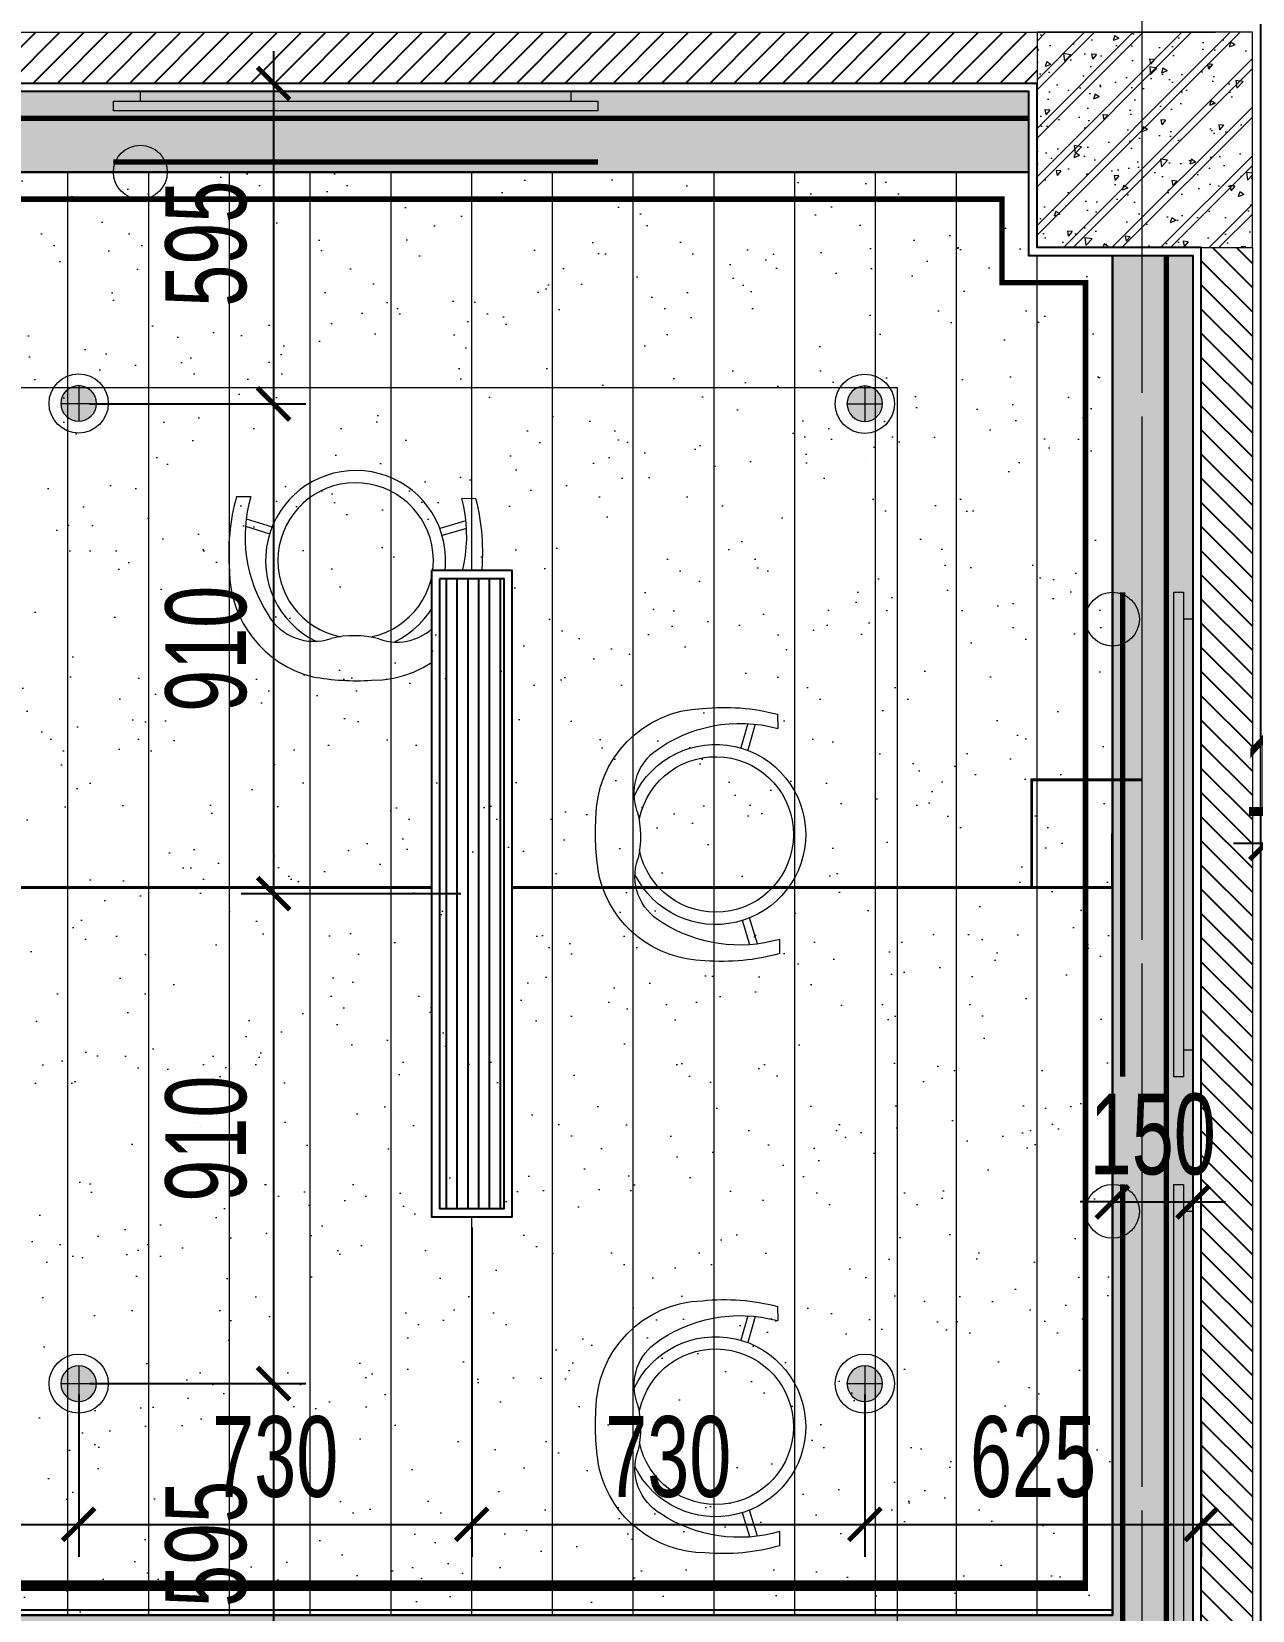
# Model space of a CAD drawing. Header units: millimetres. Extents: x -343543 to 400519, y -115663 to 104219.
# Drawn here: x -233516 to -231249, y 11769 to 14701 of the extents above; entities that cross this region are included whole.
import ezdxf
from ezdxf.xclip import XClip

# ---------------------------------------------------------------- set-up
doc = ezdxf.new("R2010")
doc.units = ezdxf.units.MM
doc.header["$XCLIPFRAME"] = 0
for name, pattern in [("$0$02'TUONG Xay$0$HIDDEN", [0.375, 0.25, -0.125]), ('ACAD_ISO07W100', [3, 0, -3]), ('HIDDEN2', [0.1875, 0.125, -0.0625]), ('XREF MAT BANG TUONG XAY$0$CENTER', [50.800000000000004, 31.75, -6.35, 6.35, -6.35])]:
    doc.linetypes.add(name, pattern=pattern)
doc.layers.get('0').update_dxf_attribs({"color": 231, "lineweight": 0})
doc.layers.get('DefPoints').update_dxf_attribs({"color": 191})
for name, color, linetype, lineweight in [('A-CLNG', 157, 'Continuous', 25), ('A-FLOR-PRTN', 161, 'Continuous', 9), ('A-PATT', 252, 'Continuous', 9), ('A-SYMBOLS', 10, 'Continuous', 13), ('fix lighting', 2, 'Continuous', 5), ('SME-E-LTG-DIM', 55, 'Continuous', 18), ('XREF MAT BANG TUONG XAY$0$A-GRID', 8, 'XREF MAT BANG TUONG XAY$0$CENTER', 15), ('XREF MAT BANG TUONG XAY$0$A-WALL-INT', 8, 'Continuous', 9), ('XREF MAT BANG TUONG XAY$0$xref_IKIGAI_Cot$0$A-FNSH', 8, 'Continuous', 9), ('XREF MAT BANG TUONG XAY$0$xref_IKIGAI_Cot$0$A-PATT', 8, 'Continuous', 5)]:
    doc.layers.add(name, color=color, linetype=linetype, lineweight=lineweight)
for name, color, linetype in [('AC - SAG', 160, 'Continuous'), ('XREF MAT BANG TUONG XAY$0$A-FNSH', 8, 'Continuous'), ('XREF MAT BANG TUONG XAY$0$A-FURN', 8, 'Continuous'), ('XREF MAT BANG TUONG XAY$0$A-PATT', 8, 'Continuous')]:
    doc.layers.add(name, color=color, linetype=linetype)
doc.layers.add('fix lightting red', color=1, linetype='Continuous', lineweight=5, true_color=0xff0000)
doc.styles.add('SM-DIMTEXT', font='SME.shx', dxfattribs={"width": 0.7})
doc.dimstyles.new('SDIM-100', dxfattribs={"dimscale": 100, "dimtxt": 2, "dimasz": 0.6, "dimexe": 0.6, "dimexo": 0.2, "dimgap": 0.5, "dimtad": 1, "dimdec": 0, "dimzin": 12, "dimtxsty": 'SM-DIMTEXT', "dimblk": 'ARCHTICK', "dimblk1": 'ARCHTICK', "dimblk2": 'ARCHTICK', "dimcen": 0.12, "dimdle": 0.6, "dimclrd": 7, "dimclre": 8, "dimadec": 0, "dimazin": 3, "dimtfac": 2, "dimtix": 1, "dimtmove": 1, "dimatfit": 3, "dimfxl": 1, "dimtzin": 0, "dimarcsym": 1})
pattern_1 = [(90, (-254149.0246161774, 11709.99327388686), (-150, 9.184850993605149e-15), [])]

# ---------------------------------------------------------------- blocks, each defined once
blk = doc.blocks.new('*U287')
at = {"layer": 'XREF MAT BANG TUONG XAY$0$A-PATT'}
h = blk.add_hatch(dxfattribs=at)
h.set_pattern_fill('ANSI31', color=8, scale=10)
h.set_pattern_definition([(45, (38421.78963778011, -11178.56439682681), (-22.45064030267288, 22.45064030267288), [])])
h.paths.add_polyline_path([(-38.69831128977239, 47.5), (2936.301688538049, 47.5), (2936.301688538049, -47.5), (-38.69831128977239, -47.5)])
at = {"layer": 'XREF MAT BANG TUONG XAY$0$A-WALL-INT', "color": 8}
blk.add_lwpolyline([(-38.69831128977239, 47.5), (2936.301688538049, 47.5), (2936.301688538049, -47.5), (-38.69831128977239, -47.5)], close=True, dxfattribs=at)
blk = doc.blocks.new('*U218')
at = {"layer": 'XREF MAT BANG TUONG XAY$0$A-PATT'}
h = blk.add_hatch(dxfattribs=at)
h.set_pattern_fill('ANSI31', color=8, scale=10)
h.set_pattern_definition([(45, (40766.79890947951, -11178.56439682681), (-22.45064030267288, 22.45064030267288), [])])
h.paths.add_polyline_path([(-38.69831128977239, 47.5), (5281.310960237457, 47.5), (5281.310960237457, -47.5), (-38.69831128977239, -47.5)])
at = {"layer": 'XREF MAT BANG TUONG XAY$0$A-WALL-INT', "color": 8}
blk.add_lwpolyline([(-38.69831128977239, 47.5), (5281.310960237457, 47.5), (5281.310960237457, -47.5), (-38.69831128977239, -47.5)], close=True, dxfattribs=at)
blk = doc.blocks.new('XREF MAT BANG TUONG XAY$0$00.xref_IKIGAI_Truc')
at = {"layer": 'XREF MAT BANG TUONG XAY$0$A-GRID', "color": 8, "ltscale": 20}
for points in [[(31399.99999999998, -3920.671974424971), (31399.99999999998, 22924.4354841252)], [(-2907.525181142613, 14700), (42750.0013740146, 14700)]]:
    blk.add_lwpolyline(points, dxfattribs=at)
blk = doc.blocks.new('XREF MAT BANG TUONG XAY$0$xref_IKIGAI_Cot')
at = {"layer": 'XREF MAT BANG TUONG XAY$0$xref_IKIGAI_Cot$0$A-PATT'}
h = blk.add_hatch(dxfattribs=at)
h.set_pattern_fill('BT-01', color=8, scale=15, angle=180, pattern_type=2)
h.set_pattern_definition([(230, (31425.00141101651, 14520), (-107.589027390113, 9.412820247389279), [11.25, -123.75]), (175, (31425.00141101651, 14520), (20.81270004194999, -112.8288200550018), [9, -99]), (280.4514, (31416.03565901651, 14520.784401), (-86.77640725710324, -103.415931309143), [9.5610285, -105.1713168]), (226.1842, (31425.00141101651, 14490), (-160.0861572938467, 24.82785214935273), [16.875, -185.625]), (276.6356, (31411.66089926651, 14492.06899605), (-140.1994058323055, -146.1176806350662), [14.3415432, -157.75695]), (171.1842, (31425.00141101651, 14490), (-140.1992917700441, -146.1177901387987), [13.5, -148.5]), (201, (31410.00141101651, 14497.5), (-89.53605781776923, 60.39283359980084), [11.25, -123.75]), (146, (31410.00141101651, 14497.5), (-36.49729978823727, -108.772506757028), [8.999999999999998, -98.99999999999999]), (251.4514, (31402.54007606651, 14502.5327409), (-126.0333942872235, -48.37957450649284), [9.5610285, -105.1713168]), (217.5, (31425.00141101651, 14520), (-1.823978297593607, -49.93407807469672), [0, -97.8, 0, -100.5, 0, -99.375]), (187.5, (31425.00141101651, 14520), (-39.4604306163223, -59.16175678235403), [0, -57.29999999999999, 0, -95.54999999999998, 0, -37.87499999999999]), (147.4999999999999, (31458.45141101651, 14520), (-80.07336542586135, 3.383230760156973), [0, -37.5, 0, -117, 0, -155.25]), (137.5, (31473.45141101651, 14520), (-87.47792540135794, -15.01574734984765), [0, -48.75, 0, -77.69999999999999, 0, -110.25]), (225, (31425.00141101651, 14520), (45.0780573006424, -45.07805730064241), []), (225, (31425.00141101651, 14501.625), (45.0780573006424, -45.07805730064241), [])])
h.paths.add_polyline_path([(31605.00141101651, 14700), (31205.00141101651, 14700), (31205.00141101651, 14300), (31605.00141101651, 14300)])
at = {"layer": 'XREF MAT BANG TUONG XAY$0$A-GRID', "color": 8, "ltscale": 20}
for points in [[(31399.99999999998, -3920.671974424971), (31399.99999999998, 22924.4354841252)], [(-2907.525181142613, 14700), (42750.0013740146, 14700)]]:
    blk.add_lwpolyline(points, dxfattribs=at)
at = {"layer": 'XREF MAT BANG TUONG XAY$0$xref_IKIGAI_Cot$0$A-FNSH', "color": 8}
blk.add_lwpolyline([(31605.00141101651, 14700), (31205.00141101651, 14700), (31205.00141101651, 14300), (31605.00141101651, 14300)], close=True, dxfattribs=at)
blk = doc.blocks.new('XREF MAT BANG NOI THAT$0$01.Xref _MB T1$0$YLD.Studio-03-10')
at = {"color": 8}
for p, q in [((-114.9426798285276, 223.3460708263738), (-115.1923581014853, 197.0248598851322)), ((-59.77388646890176, 205.9289410690835), (-46.62810619309312, 160.6399901301047)), ((-73.69972782040713, 204.8099693477852), (-59.6150467635307, 156.2863810942363)), ((-77.57169736464857, -203.3750358156685), (-62.56906154559692, -155.1273646184709)), ((-63.66958872287069, -204.7579784655536), (-49.66704558831407, -159.7265516396437)), ((-119.1588565040147, -221.1254257574619), (-118.909178231057, -194.8042148162058))]:
    blk.add_line(p, q, dxfattribs=at)
for centre, radius, start, end in [((-15.82884717354318, -157.1507757169893), 393.1938479338971, 84.14904043363504, 104.6002577551405), ((-45.35590997783584, -60.72036300037871), 267.0388162922548, 53.14656925345063, 105.1603742578866), ((18.34904731737333, 30.02819060633192), 204.0519640316285, 359.8671223542125, 88.34177989705749), ((0, 0), 167.2704, 25.2373829548905, 333.675654726243), ((53.40880054258741, 76.52986641859752), 98.03406799105409, 339.9252367952602, 51.22350332021303), ((0, 0), 144.4608, 12.13584014764522, 348.5504983612541), ((320.204765809438, -3.037404817572678), 180.6509344912029, 165.2751252508947, 193.6379124331592), ((-230.0719209268282, 2.182420861965511), 453.2995852038526, 349.5836593590302, 3.46191767788385), ((51.94742341004894, -77.52925661002519), 98.0340679910804, 299.7275596725346, 18.98780088873438), ((17.77611271649948, -30.37086737708887), 204.0519640316285, 270.5712577852105, 345.9888640346248), ((-44.24405173191917, 60.72002778828028), 266.2095409140558, 253.711442534689, 302.9528314670057), ((-12.84485910323565, 157.4227693375287), 393.1938479338971, 254.3127799263601, 274.7639972477114)]:
    blk.add_arc(centre, radius, start, end, dxfattribs=at)
blk = doc.blocks.new('XREF MAT BANG NOI THAT')
at = {"color": 8}
for points in [[(30945.00000453181, 11509.99999988184), (31495.00143103093, 11510.00000012264), (31495.00133325487, 14284.99999946671), (31190.01068486593, 14284.99998872048), (31190.01068480796, 14589.99999997658), (25897.5161874154, 14589.99999899907), (25900.01643518631, 11509.55353251855), (26450.01074527985, 11509.99994923627), (26450.01074527985, 14039.99395722184), (30945.00000330829, 14039.99395722184)], [(30339.46217769924, 14589.99999974687), (29539.46217769924, 14589.99999974687), (29539.46217769924, 14571.99999974687), (30339.46217769924, 14571.99999974687)], [(29489.46217769924, 14553.99999974687), (29489.46217769924, 14571.99999974687), (30389.46217769924, 14571.99999974687), (30389.46217769924, 14553.99999974687)], [(31458.99194708873, 13660.00000012263), (31476.99194708873, 13660.00000012263), (31476.99194708873, 12760.00000012263), (31458.99194708873, 12760.00000012263)], [(31494.99194708873, 12810.00000012263), (31494.99194708873, 13610.00000012263), (31476.99194708873, 13610.00000012263), (31476.99194708873, 12810.00000012263)], [(31458.99194708873, 12560.00000012263), (31476.99194708873, 12560.00000012263), (31476.99194708873, 11660.00000012263), (31458.99194708873, 11660.00000012263)], [(31494.99194708873, 11710.00000012263), (31494.99194708873, 12510.00000012263), (31476.99194708873, 12510.00000012263), (31476.99194708873, 11710.00000012263)]]:
    blk.add_lwpolyline(points, close=True, dxfattribs=at)
for centre in [(29539.46217769924, 14439.9999996611), (31344.99319447582, 13609.99995735359), (31344.99319447582, 12509.99995735359)]:
    blk.add_circle(centre, 50, dxfattribs=at)
at = {"color": 8, "rotation": 270}
blk.add_blockref('XREF MAT BANG NOI THAT$0$01.Xref _MB T1$0$YLD.Studio-03-10', (29939.46217769924, 13718.75010768863), dxfattribs=at)
at = {"color": 8, "xscale": -1}
for p in [(30608.05312586556, 13210.00000012263), (30608.05312586556, 12110.00000012263)]:
    blk.add_blockref('XREF MAT BANG NOI THAT$0$01.Xref _MB T1$0$YLD.Studio-03-10', p, dxfattribs=at)
blk = doc.blocks.new('01.Xref _MB T1')
at = {"layer": 'XREF MAT BANG TUONG XAY$0$A-FNSH', "color": 8}
blk.add_lwpolyline([(31620.01072701392, 14715.0001116497), (31620.00084967963, 11309.99998942119), (31494.99192926892, 11309.99998942119), (31494.99192926892, 11385.00000035495), (30145.00077344419, 11385.00000058803), (30145.00077347278, 11509.99999923594), (31495.00143103093, 11510.00000012264), (31495.00472769696, 14284.99999946683), (31190.01068486593, 14284.99998872048), (31190.01068480796, 14589.99999997658), (25900.03504208998, 14589.99999896547), (25900.02555679388, 11509.99994923895), (28639.99145668732, 11509.99994837008), (28639.99145671687, 11384.99994972037), (25900.00141553517, 11384.99994972243), (25900.00141553517, 11314.99998942119), (25775.00147537731, 11314.99998942119), (25775.00135770386, 14590.00000070687), (25244.99201610066, 14590.00000078358), (25244.99201603036, 14715.00019714464)], dxfattribs=at)
at = {"color": 8}
blk.add_blockref('XREF MAT BANG TUONG XAY$0$00.xref_IKIGAI_Truc', (0.000109863918623887, 0), dxfattribs=at)
ref = blk.add_blockref('XREF MAT BANG TUONG XAY$0$xref_IKIGAI_Cot', (-0.009273172880057245, -1.075099498848431e-05), dxfattribs=at)
XClip(ref).set_block_clipping_path([(-1610.3425959282936, -2225.6693134198044), (41829.12952086335, 21555.881957526355)])
at = {"layer": 'XREF MAT BANG TUONG XAY$0$A-FURN', "color": 8}
for name, p, rotation in [('*U218', (31166.3028896311, 14652.5), 180), ('*U287', (31557.49192926892, 11363.69830071096), 90.00000000000001)]:
    blk.add_blockref(name, p, dxfattribs=dict(at, rotation=rotation))
at = {"layer": 'A-PATT', "color": 8}
blk.add_blockref('XREF MAT BANG NOI THAT', (0, 0), dxfattribs=at)
blk = doc.blocks.new('DenSanTuongT1Ikigai')
at = {"layer": 'fix lightting red', "color": 1, "linetype": "$0$02'TUONG Xay$0$HIDDEN", "ltscale": 500, "true_color": 0xff0000, "const_width": 10}
for points in [[(31190.01042096197, 14540.0000097503), (25950.02530025521, 14540.01614702616), (25950.01632532217, 11509.55339519095)], [(31190.01990490417, 14540.0000097503), (25950.03478419741, 14540.01614702616), (25950.02580926437, 11509.55339519095)], [(30389.46206774774, 14459.11510816802), (29489.46206792291, 14459.097351308)], [(31445.00132116714, 11509.99989939118), (31444.99513389097, 14284.99989873504)], [(31445.01080510934, 11509.99989939118), (31445.00461783317, 14284.99989873504)], [(31364.13199423288, 13660.00001087363), (31364.13199423288, 12760.00001087363)], [(31364.13199423288, 12560.00001087363), (31364.13199423288, 11660.00001087363)]]:
    blk.add_lwpolyline(points, dxfattribs=at)
blk = doc.blocks.new('_ArchTick')
at = {"color": 0, "linetype": 'ByBlock', "const_width": 0.15}
blk.add_lwpolyline([(-0.5, -0.5), (0.5, 0.5)], dxfattribs=at)
blk = doc.blocks.new('*D1212')
at = {"layer": 'DefPoints', "color": 0, "transparency": 16777216}
for p in [(-234156.5314566015, 13100.30370779771), (-233429.0206568893, 12189.99934607631), (-233429.0206568893, 11928.6191029607)]:
    blk.add_point(p, dxfattribs=at)
at = {"layer": 'SME-E-LTG-DIM', "color": 8, "lineweight": -2, "transparency": 16777216}
for p, q in [((-234156.5314566015, 13080.30370779771), (-234156.5314566015, 11868.6191029607)), ((-233429.0206568893, 12169.99934607631), (-233429.0206568893, 11868.6191029607))]:
    blk.add_line(p, q, dxfattribs=at)
at = {"layer": 'SME-E-LTG-DIM', "color": 7, "lineweight": -2, "transparency": 16777216}
blk.add_line((-234216.5314566015, 11928.6191029607), (-233369.0206568893, 11928.6191029607), dxfattribs=at)
at = {"layer": 'SME-E-LTG-DIM', "color": 7, "lineweight": -2, "transparency": 16777216, "xscale": 60, "yscale": 60, "zscale": 60, "rotation": 180}
blk.add_blockref('_ArchTick', (-234156.5314566015, 11928.6191029607), dxfattribs=at)
at = {"layer": 'SME-E-LTG-DIM', "color": 7, "lineweight": -2, "transparency": 16777216, "xscale": 60, "yscale": 60, "zscale": 60}
blk.add_blockref('_ArchTick', (-233429.0206568893, 11928.6191029607), dxfattribs=at)
at = {"layer": 'SME-E-LTG-DIM', "color": 0, "transparency": 16777216, "insert": (-233792.7760567454, 12053.6191029607), "char_height": 150, "attachment_point": 5, "style": 'SM-DIMTEXT'}
blk.add_mtext('728', dxfattribs=at)
blk = doc.blocks.new('*D1213')
at = {"layer": 'DefPoints', "color": 0, "transparency": 16777216}
for p in [(-232699.0206568893, 12499.99966758842), (-233429.0206568893, 12189.99934607631), (-232699.0206568893, 11928.6191029607)]:
    blk.add_point(p, dxfattribs=at)
at = {"layer": 'SME-E-LTG-DIM', "color": 8, "lineweight": -2, "transparency": 16777216}
for p, q in [((-232699.0206568893, 12479.99966758842), (-232699.0206568893, 11868.6191029607)), ((-233429.0206568893, 12169.99934607631), (-233429.0206568893, 11868.6191029607))]:
    blk.add_line(p, q, dxfattribs=at)
at = {"layer": 'SME-E-LTG-DIM', "color": 7, "lineweight": -2, "transparency": 16777216}
blk.add_line((-233489.0206568893, 11928.6191029607), (-232639.0206568893, 11928.6191029607), dxfattribs=at)
at = {"layer": 'SME-E-LTG-DIM', "color": 7, "lineweight": -2, "transparency": 16777216, "xscale": 60, "yscale": 60, "zscale": 60, "rotation": 180}
blk.add_blockref('_ArchTick', (-233429.0206568893, 11928.6191029607), dxfattribs=at)
at = {"layer": 'SME-E-LTG-DIM', "color": 7, "lineweight": -2, "transparency": 16777216, "xscale": 60, "yscale": 60, "zscale": 60}
blk.add_blockref('_ArchTick', (-232699.0206568893, 11928.6191029607), dxfattribs=at)
at = {"layer": 'SME-E-LTG-DIM', "color": 0, "transparency": 16777216, "insert": (-233064.0206568893, 12053.6191029607), "char_height": 150, "attachment_point": 5, "style": 'SM-DIMTEXT'}
blk.add_mtext('730', dxfattribs=at)
blk = doc.blocks.new('*D1214')
at = {"layer": 'DefPoints', "color": 0, "transparency": 16777216}
for p in [(-232699.0206568893, 12499.99966758842), (-231969.0301408315, 12189.99934607632), (-231969.0301408315, 11928.6191029607)]:
    blk.add_point(p, dxfattribs=at)
at = {"layer": 'SME-E-LTG-DIM', "color": 8, "lineweight": -2, "transparency": 16777216}
for p, q in [((-232699.0206568893, 12479.99966758842), (-232699.0206568893, 11868.6191029607)), ((-231969.0301408315, 12169.99934607632), (-231969.0301408315, 11868.6191029607))]:
    blk.add_line(p, q, dxfattribs=at)
at = {"layer": 'SME-E-LTG-DIM', "color": 7, "lineweight": -2, "transparency": 16777216}
blk.add_line((-232759.0206568893, 11928.6191029607), (-231909.0301408315, 11928.6191029607), dxfattribs=at)
at = {"layer": 'SME-E-LTG-DIM', "color": 7, "lineweight": -2, "transparency": 16777216, "xscale": 60, "yscale": 60, "zscale": 60, "rotation": 180}
blk.add_blockref('_ArchTick', (-232699.0206568893, 11928.6191029607), dxfattribs=at)
at = {"layer": 'SME-E-LTG-DIM', "color": 7, "lineweight": -2, "transparency": 16777216, "xscale": 60, "yscale": 60, "zscale": 60}
blk.add_blockref('_ArchTick', (-231969.0301408315, 11928.6191029607), dxfattribs=at)
at = {"layer": 'SME-E-LTG-DIM', "color": 0, "transparency": 16777216, "insert": (-232334.0253988604, 12053.6191029607), "char_height": 150, "attachment_point": 5, "style": 'SM-DIMTEXT'}
blk.add_mtext('730', dxfattribs=at)
blk = doc.blocks.new('*D1215')
at = {"layer": 'DefPoints', "color": 0, "transparency": 16777216}
for p in [(-231969.0301408315, 12189.99934607632), (-231344.0327725023, 12136.98100007583), (-231344.0327725023, 11928.6191029607)]:
    blk.add_point(p, dxfattribs=at)
at = {"layer": 'SME-E-LTG-DIM', "color": 8, "lineweight": -2, "transparency": 16777216}
for p, q in [((-231969.0301408315, 12169.99934607632), (-231969.0301408315, 11868.6191029607)), ((-231344.0327725023, 12116.98100007583), (-231344.0327725023, 11868.6191029607))]:
    blk.add_line(p, q, dxfattribs=at)
at = {"layer": 'SME-E-LTG-DIM', "color": 7, "lineweight": -2, "transparency": 16777216}
blk.add_line((-232029.0301408315, 11928.6191029607), (-231284.0327725023, 11928.6191029607), dxfattribs=at)
at = {"layer": 'SME-E-LTG-DIM', "color": 7, "lineweight": -2, "transparency": 16777216, "xscale": 60, "yscale": 60, "zscale": 60, "rotation": 180}
blk.add_blockref('_ArchTick', (-231969.0301408315, 11928.6191029607), dxfattribs=at)
at = {"layer": 'SME-E-LTG-DIM', "color": 7, "lineweight": -2, "transparency": 16777216, "xscale": 60, "yscale": 60, "zscale": 60}
blk.add_blockref('_ArchTick', (-231344.0327725023, 11928.6191029607), dxfattribs=at)
at = {"layer": 'SME-E-LTG-DIM', "color": 0, "transparency": 16777216, "insert": (-231656.5314566669, 12053.6191029607), "char_height": 150, "attachment_point": 5, "style": 'SM-DIMTEXT'}
blk.add_mtext('625', dxfattribs=at)
blk = doc.blocks.new('*D1216')
at = {"layer": 'DefPoints', "color": 0, "transparency": 16777216}
for p in [(-231359.0879111169, 12527.62808594834), (-231509.0822174794, 12430.86907915553), (-231359.0879111169, 12430.86435909732)]:
    blk.add_point(p, dxfattribs=at)
at = {"layer": 'SME-E-LTG-DIM', "color": 8, "lineweight": -2, "transparency": 16777216}
for p, q in [((-231509.0822174794, 12450.86907915553), (-231509.0822174794, 12587.62808594834)), ((-231359.0879111169, 12450.86435909732), (-231359.0879111169, 12587.62808594834))]:
    blk.add_line(p, q, dxfattribs=at)
at = {"layer": 'SME-E-LTG-DIM', "color": 7, "lineweight": -2, "transparency": 16777216}
for p, q in [((-231509.0822174794, 12527.62808594834), (-231569.0822174794, 12527.62808594834)), ((-231509.0822174794, 12527.62808594834), (-231359.0879111169, 12527.62808594834)), ((-231359.0879111169, 12527.62808594834), (-231299.0879111169, 12527.62808594834))]:
    blk.add_line(p, q, dxfattribs=at)
at = {"layer": 'SME-E-LTG-DIM', "color": 7, "lineweight": -2, "transparency": 16777216, "xscale": 60, "yscale": 60, "zscale": 60}
blk.add_blockref('_ArchTick', (-231509.0822174794, 12527.62808594834), dxfattribs=at)
at = {"layer": 'SME-E-LTG-DIM', "color": 7, "lineweight": -2, "transparency": 16777216, "xscale": 60, "yscale": 60, "zscale": 60, "rotation": 180}
blk.add_blockref('_ArchTick', (-231359.0879111169, 12527.62808594834), dxfattribs=at)
at = {"layer": 'SME-E-LTG-DIM', "color": 0, "transparency": 16777216, "insert": (-231434.0850642982, 12652.62808594834), "char_height": 150, "attachment_point": 5, "style": 'SM-DIMTEXT'}
blk.add_mtext('150', dxfattribs=at)
blk = doc.blocks.new('*D1217')
at = {"layer": 'DefPoints', "color": 0, "transparency": 16777216}
for p in [(-232514.3345729738, 14604.99998899908), (-233429.0206568895, 14009.60807067398), (-233066.9491078004, 14009.60807067398)]:
    blk.add_point(p, dxfattribs=at)
at = {"layer": 'SME-E-LTG-DIM', "color": 7, "lineweight": -2, "transparency": 16777216}
blk.add_line((-233066.9491078004, 14664.99998899908), (-233066.9491078004, 13949.60807067398), dxfattribs=at)
at = {"layer": 'SME-E-LTG-DIM', "color": 8, "lineweight": -2, "transparency": 16777216}
for p, q in [((-232534.3345729738, 14604.99998899908), (-233126.9491078004, 14604.99998899908)), ((-233409.0206568895, 14009.60807067398), (-233006.9491078004, 14009.60807067398))]:
    blk.add_line(p, q, dxfattribs=at)
at = {"layer": 'SME-E-LTG-DIM', "color": 7, "lineweight": -2, "transparency": 16777216, "xscale": 60, "yscale": 60, "zscale": 60}
for p, rotation in [((-233066.9491078004, 14604.99998899908), 90), ((-233066.9491078004, 14009.60807067398), 270)]:
    blk.add_blockref('_ArchTick', p, dxfattribs=dict(at, rotation=rotation))
at = {"layer": 'SME-E-LTG-DIM', "color": 0, "transparency": 16777216, "insert": (-233191.9491078004, 14307.30402983659), "char_height": 150, "attachment_point": 5, "rotation": 90, "style": 'SM-DIMTEXT'}
blk.add_mtext('595', dxfattribs=at)
blk = doc.blocks.new('*D1218')
at = {"layer": 'DefPoints', "color": 0, "transparency": 16777216}
for p in [(-233429.0206568895, 14009.60807067398), (-233066.9491078004, 13099.99966758842), (-232699.0301408317, 13099.99966758842)]:
    blk.add_point(p, dxfattribs=at)
at = {"layer": 'SME-E-LTG-DIM', "color": 7, "lineweight": -2, "transparency": 16777216}
blk.add_line((-233066.9491078004, 14069.60807067398), (-233066.9491078004, 13039.99966758842), dxfattribs=at)
at = {"layer": 'SME-E-LTG-DIM', "color": 8, "lineweight": -2, "transparency": 16777216}
for p, q in [((-233409.0206568895, 14009.60807067398), (-233006.9491078004, 14009.60807067398)), ((-232719.0301408317, 13099.99966758842), (-233126.9491078004, 13099.99966758842))]:
    blk.add_line(p, q, dxfattribs=at)
at = {"layer": 'SME-E-LTG-DIM', "color": 7, "lineweight": -2, "transparency": 16777216, "xscale": 60, "yscale": 60, "zscale": 60}
for p, rotation in [((-233066.9491078004, 14009.60807067398), 90), ((-233066.9491078004, 13099.99966758842), 270)]:
    blk.add_blockref('_ArchTick', p, dxfattribs=dict(at, rotation=rotation))
at = {"layer": 'SME-E-LTG-DIM', "color": 0, "transparency": 16777216, "insert": (-233191.9491078003, 13554.80386913126), "char_height": 150, "attachment_point": 5, "rotation": 90, "style": 'SM-DIMTEXT'}
blk.add_mtext('910', dxfattribs=at)
blk = doc.blocks.new('*D1219')
at = {"layer": 'DefPoints', "color": 0, "transparency": 16777216}
for p in [(-232699.0301408317, 13099.99966758842), (-233429.0301408317, 12189.99934607632), (-233066.9491078004, 12189.99934607632)]:
    blk.add_point(p, dxfattribs=at)
at = {"layer": 'SME-E-LTG-DIM', "color": 7, "lineweight": -2, "transparency": 16777216}
blk.add_line((-233066.9491078004, 13159.99966758842), (-233066.9491078004, 12129.99934607632), dxfattribs=at)
at = {"layer": 'SME-E-LTG-DIM', "color": 8, "lineweight": -2, "transparency": 16777216}
for p, q in [((-232719.0301408317, 13099.99966758842), (-233126.9491078004, 13099.99966758842)), ((-233409.0301408317, 12189.99934607632), (-233006.9491078004, 12189.99934607632))]:
    blk.add_line(p, q, dxfattribs=at)
at = {"layer": 'SME-E-LTG-DIM', "color": 7, "lineweight": -2, "transparency": 16777216, "xscale": 60, "yscale": 60, "zscale": 60}
for p, rotation in [((-233066.9491078004, 13099.99966758842), 90), ((-233066.9491078004, 12189.99934607632), 270)]:
    blk.add_blockref('_ArchTick', p, dxfattribs=dict(at, rotation=rotation))
at = {"layer": 'SME-E-LTG-DIM', "color": 0, "transparency": 16777216, "insert": (-233191.9491078003, 12644.99950683243), "char_height": 150, "attachment_point": 5, "rotation": 90, "style": 'SM-DIMTEXT'}
blk.add_mtext('910', dxfattribs=at)
blk = doc.blocks.new('*D1220')
at = {"layer": 'DefPoints', "color": 0, "transparency": 16777216}
for p in [(-233429.0301408317, 12189.99934607632), (-233066.9491078004, 11594.7823561725), (-232918.5353833265, 11594.7823561725)]:
    blk.add_point(p, dxfattribs=at)
at = {"layer": 'SME-E-LTG-DIM', "color": 7, "lineweight": -2, "transparency": 16777216}
blk.add_line((-233066.9491078004, 12249.99934607632), (-233066.9491078004, 11534.7823561725), dxfattribs=at)
at = {"layer": 'SME-E-LTG-DIM', "color": 8, "lineweight": -2, "transparency": 16777216}
for p, q in [((-233409.0301408317, 12189.99934607632), (-233006.9491078004, 12189.99934607632)), ((-232938.5353833265, 11594.7823561725), (-233126.9491078004, 11594.7823561725))]:
    blk.add_line(p, q, dxfattribs=at)
at = {"layer": 'SME-E-LTG-DIM', "color": 7, "lineweight": -2, "transparency": 16777216, "xscale": 60, "yscale": 60, "zscale": 60}
for p, rotation in [((-233066.9491078004, 12189.99934607632), 90), ((-233066.9491078004, 11594.7823561725), 270)]:
    blk.add_blockref('_ArchTick', p, dxfattribs=dict(at, rotation=rotation))
at = {"layer": 'SME-E-LTG-DIM', "color": 0, "transparency": 16777216, "insert": (-233191.9491078003, 11892.39085112447), "char_height": 150, "attachment_point": 5, "rotation": 90, "style": 'SM-DIMTEXT'}
blk.add_mtext('595', dxfattribs=at)
blk = doc.blocks.new('*D1235')
at = {"layer": 'DefPoints', "color": 0, "transparency": 16777216}
for p in [(-231224.0175165951, 13425.84692978117), (-231074.0323118578, 13425.84692978117), (-231074.0323118578, 13193.47707712466)]:
    blk.add_point(p, dxfattribs=at)
at = {"layer": 'SME-E-LTG-DIM', "color": 8, "lineweight": -2, "transparency": 16777216}
for p, q in [((-231224.0175165951, 13405.84692978117), (-231224.0175165951, 13133.47707712466)), ((-231074.0323118578, 13405.84692978117), (-231074.0323118578, 13133.47707712466))]:
    blk.add_line(p, q, dxfattribs=at)
at = {"layer": 'SME-E-LTG-DIM', "color": 7, "lineweight": -2, "transparency": 16777216}
for p, q in [((-231224.0175165951, 13193.47707712466), (-231284.0175165951, 13193.47707712466)), ((-231224.0175165951, 13193.47707712466), (-231074.0323118578, 13193.47707712466)), ((-231074.0323118578, 13193.47707712466), (-231014.0323118578, 13193.47707712466))]:
    blk.add_line(p, q, dxfattribs=at)
at = {"layer": 'SME-E-LTG-DIM', "color": 7, "lineweight": -2, "transparency": 16777216, "xscale": 60, "yscale": 60, "zscale": 60}
blk.add_blockref('_ArchTick', (-231224.0175165951, 13193.47707712466), dxfattribs=at)
at = {"layer": 'SME-E-LTG-DIM', "color": 7, "lineweight": -2, "transparency": 16777216, "xscale": 60, "yscale": 60, "zscale": 60, "rotation": 180}
blk.add_blockref('_ArchTick', (-231074.0323118578, 13193.47707712466), dxfattribs=at)
at = {"layer": 'SME-E-LTG-DIM', "color": 0, "transparency": 16777216, "insert": (-231149.0249142264, 13318.47707712466), "char_height": 150, "attachment_point": 5, "style": 'SM-DIMTEXT'}
blk.add_mtext('150', dxfattribs=at)
blk = doc.blocks.new('A$C9c5a61fb')
blk.add_wipeout([(74.9999999999709, 600), (-75.0000000000008, 600), (-75.0000000000008, -600), (74.9999999999709, -600)]).dxf.layer = 'DefPoints'
at = {"linetype": 'Continuous'}
h = blk.add_hatch(dxfattribs=at)
h.set_pattern_fill('_USER', color=8, scale=20, angle=89.99999999999999, style=0, pattern_type=0)
h.set_pattern_definition([(90, (-62114.14206358278, -4511.656571222586), (-20, 1.224646799147353e-15), [])])
h.paths.add_polyline_path([(60, 585), (60, -585), (-60, -585), (-60, 585)])
at = {"color": 8, "linetype": 'Continuous'}
blk.add_lwpolyline([(75, 600), (75, -600), (-75, -600), (-75, 600)], close=True, dxfattribs=at)
at = {"linetype": 'Continuous'}
blk.add_lwpolyline([(60, 585), (60, -585), (-60, -585), (-60, 585)], close=True, dxfattribs=at)
blk = doc.blocks.new('XR-TRAN_SANH$0$A$C896e62ca')
at = {"layer": 'A-PATT', "true_color": 0x848484}
h = blk.add_hatch(color=252, dxfattribs=at)
h.dxf.hatch_style = 1
edge = h.paths.add_edge_path()
edge.add_arc((0, 0), 33.00000000000004, 0, 360)
at = {"color": 0, "linetype": 'ByBlock'}
for p, q in [((0, 33), (0, -33)), ((33, 0), (-33, 0))]:
    blk.add_line(p, q, dxfattribs=at)
blk.add_circle((0, 0), 33.00000000000004, dxfattribs=at)
for start, end in [(90, 270), (270, 90)]:
    blk.add_arc((0, 0), 54.99999999999996, start, end, dxfattribs=at)

msp = doc.modelspace()

# ---------------------------------------------------------------- block references
at = {"layer": 'A-SYMBOLS'}
msp.add_blockref('01.Xref _MB T1', (-262854.0247017712, 2.91038304567337e-11), dxfattribs=at)

# ---------------------------------------------------------------- next in the draw order: hatches: boundary and pattern name
at = {"layer": 'A-PATT'}
h = msp.add_hatch(dxfattribs=at)
h.set_pattern_fill('_USER', color=256, scale=150, angle=90, pattern_type=0)
h.set_pattern_definition(pattern_1)
h.paths.add_polyline_path([(-231664.0140169081, 14439.99998922449), (-236803.9991178412, 14439.9839504303), (-236804.0801126565, 11769.77111299839), (-231509.1043722619, 11769.78050359882), (-231509.0200807726, 14284.99998871598), (-231664.0140169081, 14284.99997796951)])

# ---------------------------------------------------------------- next in the draw order: linework, layer by layer
at = {"layer": 'A-CLNG'}
for p, q in [((-231969.0301408315, 13904.99994265696), (-231969.0301408315, 13904.99993191055)), ((-231969.0206568893, 13904.99994265696), (-231969.0206568893, 13904.99993191055))]:
    msp.add_line(p, q, dxfattribs=at)
at = {"layer": 'A-CLNG', "color": 251}
for points in [[(-231649.0140169081, 14604.99998922847), (-236969.0232884294, 14604.99998781816), (-236969.1042832447, 11594.78716821003), (-231344.1043900817, 11594.78048577901), (-231344.0200629528, 14299.99998924451), (-231649.0140169081, 14299.99997849804)], [(-231664.0140169081, 14439.99998922449), (-236803.9991178412, 14439.9839504303), (-236804.0801126565, 11769.77111299839), (-231509.1043722619, 11769.78050359882), (-231509.0200807726, 14284.99998871598), (-231664.0140169081, 14284.99997796951)]]:
    msp.add_lwpolyline(points, close=True, dxfattribs=at)
at = {"layer": 'A-CLNG', "color": 251, "linetype": 'ACAD_ISO07W100', "ltscale": 0.01, "const_width": 5}
for points in [[(-231454.0235005647, 13311.49134112756), (-231659.0307840488, 13311.49133987243), (-231659.0307840488, 13111.49134077075)], [(-231454.0140166225, 13311.49134112756), (-231659.0213001066, 13311.49133987243), (-231659.0213001066, 13111.49134077075)], [(-231509.0213008253, 13211.49134077075), (-231509.0213001066, 13111.49134077075), (-236653.9993709444, 13111.47530337892)]]:
    msp.add_lwpolyline(points, dxfattribs=at)
at = {"layer": 'A-CLNG', "color": 251}
for points in [[(-231509.0307847675, 13211.49134077075), (-231509.031037152, 13111.49134077075), (-231659.0307840488, 13111.49134077075)], [(-231509.0213008253, 13211.49134077075), (-231509.0215532097, 13111.49134077075), (-231659.0213001066, 13111.49134077075)]]:
    msp.add_lwpolyline(points, dxfattribs=at)
at = {"layer": 'fix lighting', "color": 1, "linetype": 'HIDDEN2', "true_color": 0xff0000, "const_width": 10}
msp.add_lwpolyline([(-231714.0140169081, 14389.9998332044), (-236753.9991178412, 14389.98410644991), (-236754.0801126565, 11819.77120167311), (-231559.1043092283, 11819.78041492437), (-231559.0201438064, 14234.99998524924), (-231714.0140169081, 14234.99997450277)], close=True, dxfattribs=at)

# ---------------------------------------------------------------- next in the draw order: block references
at = {"layer": 'fix lighting', "xscale": -1}
for p in [(-233429.0301408315, 14010.60807067397), (-233429.0206568893, 14010.60807067397), (-231969.0301408315, 14009.99998910051), (-231969.0206568893, 14009.99998910051), (-233429.0301408315, 12189.99934607631), (-233429.0206568893, 12189.99934607631), (-231969.0301408315, 12189.99934607632), (-231969.0206568893, 12189.99934607632)]:
    msp.add_blockref('XR-TRAN_SANH$0$A$C896e62ca', p, dxfattribs=at)

# ---------------------------------------------------------------- next in the draw order: block references
at = {"layer": 'AC - SAG', "xscale": -1}
msp.add_blockref('A$C9c5a61fb', (-232699.0206568893, 13099.99966758841), dxfattribs=at)

# ---------------------------------------------------------------- next in the draw order: hatches: boundary and pattern name
at = {"layer": 'A-PATT'}
h = msp.add_hatch(dxfattribs=at)
h.set_pattern_fill('ZIGZAG', color=256, scale=10)
h.set_pattern_definition([(0, (-262854.0247017712, -1.07509663394012e-05), (31.75, 31.75), [31.75, -31.75]), (90, (-262822.2747017712, -1.07509663394012e-05), (-31.75, 31.75), [31.75, -31.75])])
h.paths.add_polyline_path([(-231664.0235008503, 14589.99998922449), (-236954.0086017835, 14589.98395183266), (-236954.0895961328, 11609.77666402872), (-231359.1137495182, 11609.77001726589), (-231359.0295647148, 14284.99998871598), (-231509.0295647145, 14285.00024476766), (-231509.1138541466, 11759.78050359881), (-236804.0895965988, 11759.76446620698), (-236804.0086017835, 14439.9839504303), (-231664.0235008503, 14439.99998782213)])
h = msp.add_hatch(dxfattribs=at)
h.set_pattern_fill('_USER', color=256, scale=150, angle=90, pattern_type=0)
h.set_pattern_definition(pattern_1)
h.paths.add_polyline_path([(-231664.0235008503, 14439.99998922449), (-236804.0086017835, 14439.9839504303), (-236804.08959557, 11759.76778960269), (-231509.1138551754, 11759.77718020311), (-231509.0295647148, 14284.99998871598), (-231664.0235008503, 14284.99997796951)])
h = msp.add_hatch(dxfattribs=at)
h.set_pattern_fill('AR-SAND', color=256, scale=5)
h.set_pattern_definition([(37.50000000000001, (-254149.0246161774, 11709.99327388686), (-8.000156479920228, 244.7066186646712), [0, -193.04, 0, -215.9, 0, -206.375]), (7.499999999999999, (-254149.0246161774, 11709.99327388686), (224.7616415690013, 358.4125502841771), [0, -104.14, 0, -173.99, 0, -66.67500000000001]), (327.5, (-254305.2346161774, 11709.99327388686), (395.496185120729, 0.718592339272881), [0, -63.5, 0, -228.6, 0, -298.45]), (317.5, (-254305.2346161774, 11709.99327388686), (381.7782262361486, 111.4646616286082), [0, -31.75, 0, -149.86, 0, -171.45])])
h.paths.add_polyline_path([(-231664.0140169081, 14439.99998922449), (-236803.9991178412, 14439.9839504303), (-236804.0801126565, 11769.77111299839), (-231509.1043722619, 11769.78050359882), (-231509.0200807726, 14284.99998871598), (-231664.0140169081, 14284.99997796951)])

# ---------------------------------------------------------------- next in the draw order: linework, layer by layer
at = {"layer": 'A-CLNG', "color": 251}
for points in [[(-231649.0235008503, 14604.99998922847), (-236969.0327723716, 14604.99998781816), (-236969.1137671869, 11594.78716821003), (-231344.113874024, 11594.78048577901), (-231344.029546895, 14299.99998924451), (-231649.0235008503, 14299.99997849804)], [(-231664.0235008503, 14589.99998922449), (-236954.0086017835, 14589.98395183266), (-236954.0895961328, 11609.77666402872), (-231359.1137495182, 11609.77001726589), (-231359.0295647148, 14284.99998871598), (-231509.0295647145, 14285.00024476766), (-231509.1138541466, 11759.78050359881), (-236804.0895965988, 11759.76446620698), (-236804.0086017835, 14439.9839504303), (-231664.0235008503, 14439.99998782213)], [(-231664.0235008503, 14439.99998922449), (-236804.0086017835, 14439.9839504303), (-236804.08959557, 11759.76778960269), (-231509.1138551754, 11759.77718020311), (-231509.0295647148, 14284.99998871598), (-231664.0235008503, 14284.99997796951)]]:
    msp.add_lwpolyline(points, close=True, dxfattribs=at)
at = {"layer": 'A-CLNG', "color": 251, "linetype": 'ACAD_ISO07W100', "ltscale": 0.01, "const_width": 5}
msp.add_lwpolyline([(-231509.0307847675, 13211.49134077075), (-231509.0307840488, 13111.49134077075), (-236654.0088548866, 13111.47530337892)], dxfattribs=at)
at = {"layer": 'fix lighting', "color": 1, "linetype": 'HIDDEN2', "true_color": 0xff0000, "const_width": 10}
msp.add_lwpolyline([(-231714.0235008503, 14389.9998332044), (-236754.0086017835, 14389.98410644991), (-236754.0895965988, 11809.77120167311), (-231559.1137931705, 11809.78041492437), (-231559.0296277486, 14234.99998524924), (-231714.0235008503, 14234.99997450277)], close=True, dxfattribs=at)

# ---------------------------------------------------------------- next in the draw order: block references
at = {"layer": 'AC - SAG', "xscale": -1}
msp.add_blockref('A$C9c5a61fb', (-232699.0301408315, 13099.99966758841), dxfattribs=at)

# ---------------------------------------------------------------- next in the draw order: hatches: boundary and pattern name
at = {"layer": 'A-PATT'}
h = msp.add_hatch(dxfattribs=at)
h.set_pattern_fill('AR-SAND', color=256, scale=5)
h.set_pattern_definition([(37.50000000000001, (-262854.0247017712, -1.07509663394012e-05), (-8.000156479920228, 244.7066186646712), [0, -193.04, 0, -215.9, 0, -206.375]), (7.499999999999999, (-262854.0247017712, -1.07509663394012e-05), (224.7616415690013, 358.4125502841771), [0, -104.14, 0, -173.99, 0, -66.67500000000001]), (327.5, (-263010.2347017712, -1.07509663394012e-05), (395.496185120729, 0.718592339272881), [0, -63.5, 0, -228.6, 0, -298.45]), (317.5, (-263010.2347017712, -1.07509663394012e-05), (381.7782262361486, 111.4646616286082), [0, -31.75, 0, -149.86, 0, -171.45])])
h.paths.add_polyline_path([(-231664.0235008503, 14439.99998922449), (-236804.0086017835, 14439.9839504303), (-236804.08959557, 11759.76778960269), (-231509.1138551754, 11759.77718020311), (-231509.0295647148, 14284.99998871598), (-231664.0235008503, 14284.99997796951)])

# ---------------------------------------------------------------- next in the draw order: block references
at = {"layer": 'A-FLOR-PRTN'}
msp.add_blockref('DenSanTuongT1Ikigai', (-262854.0245919073, -2.150196041839081e-05), dxfattribs=at)

# ---------------------------------------------------------------- next in the draw order: dimensions: what is measured, and where the dimension line sits
at = {"layer": 'SME-E-LTG-DIM'}
for base, p1, p2, picture, middle in [((-233066.9491078004, 14009.60807067398), (-232514.3345729737, 14604.99998899908), (-233429.0206568893, 14009.60807067397), '*D1217', (-233191.9491078004, 14307.30402983659)), ((-233066.9491078004, 13099.99966758842), (-233429.0206568893, 14009.60807067397), (-232699.0301408316, 13099.99966758842), '*D1218', (-233191.9491078003, 13554.80386913126)), ((-233066.9491078004, 12189.99934607632), (-232699.0301408316, 13099.99966758842), (-233429.0301408315, 12189.99934607631), '*D1219', (-233191.9491078003, 12644.99950683243)), ((-233066.9491078004, 11594.7823561725), (-233429.0301408315, 12189.99934607631), (-232918.5353833264, 11594.78235617249), '*D1220', (-233191.9491078003, 11892.39085112447))]:
    dim = msp.add_linear_dim(base=base, p1=p1, p2=p2, angle=90, dimstyle='SDIM-100', override={"dimtxt": 1.5, "dimtfill": 0}, dxfattribs=at)
    dim.commit()
    dim.dimension.update_dxf_attribs({"geometry": picture, "text_midpoint": middle})
for base, p1, p2, picture, middle in [((-231074.0323118578, 13193.47707712466), (-231224.0175165951, 13425.84692978117), (-231074.0323118578, 13425.84692978117), '*D1235', (-231149.0249142264, 13318.47707712466)), ((-233429.0206568893, 11928.6191029607), (-234156.5314566015, 13100.30370779771), (-233429.0206568893, 12189.99934607631), '*D1212', (-233792.7760567454, 12053.6191029607)), ((-231359.0879111169, 12527.62808594834), (-231509.0822174794, 12430.86907915553), (-231359.0879111169, 12430.86435909732), '*D1216', (-231434.0850642982, 12652.62808594834)), ((-232699.0206568893, 11928.6191029607), (-233429.0206568893, 12189.99934607631), (-232699.0206568893, 12499.99966758842), '*D1213', (-233064.0206568893, 12053.6191029607)), ((-231969.0301408315, 11928.6191029607), (-232699.0206568893, 12499.99966758842), (-231969.0301408315, 12189.99934607632), '*D1214', (-232334.0253988604, 12053.6191029607)), ((-231344.0327725023, 11928.6191029607), (-231969.0301408315, 12189.99934607632), (-231344.0327725023, 12136.98100007583), '*D1215', (-231656.5314566669, 12053.6191029607))]:
    dim = msp.add_linear_dim(base=base, p1=p1, p2=p2, dimstyle='SDIM-100', override={"dimtxt": 1.5, "dimtfill": 0}, dxfattribs=at)
    dim.commit()
    dim.dimension.update_dxf_attribs({"geometry": picture, "text_midpoint": middle})

doc.saveas('drawing.dxf')
